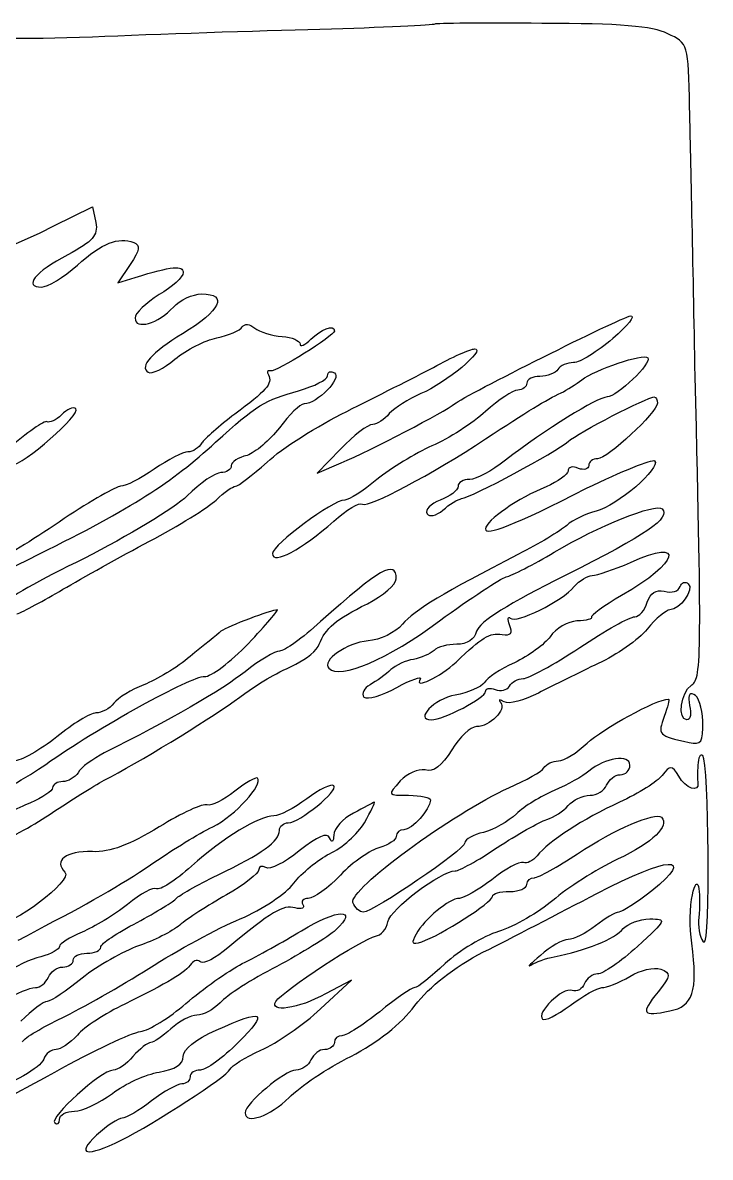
# Model space of a CAD drawing. Extents: x 0 to 69.4, y 0 to 30.3.
# Drawn here: x 52.652 to 54.388, y 16.34 to 19.208 of the extents above; entities that cross this region are included whole.
import ezdxf

# ---------------------------------------------------------------- set-up
doc = ezdxf.new("R2010")
doc.units = 0
doc.header["$MEASUREMENT"] = 0
doc.layers.get('0').update_dxf_attribs({"linetype": 'CONTINUOUS'})

msp = doc.modelspace()

# ---------------------------------------------------------------- linework, layer by layer
at = {"color": 0, "linetype": 'CONTINUOUS'}
for p, q in [((53.6922, 19.2043), (53.6922, 19.2043)), ((52.7306, 18.694), (52.8278, 18.7426)), ((52.8278, 18.7426), (52.8365, 18.7026)), ((52.9232, 18.5968), (52.8921, 18.55)), ((52.8921, 18.55), (52.9354, 18.5639)), ((53.4544, 18.1299), (53.3954, 18.0692)), ((53.3954, 18.0692), (53.4561, 18.0951)), ((54.3571, 17.3314), (54.3571, 17.3314)), ((53.1871, 17.2654), (53.1871, 17.2654)), ((53.3694, 17.2462), (53.3694, 17.2462)), ((53.4874, 17.2099), (53.4874, 17.2099)), ((53.404, 16.7151), (53.4822, 16.7881)), ((53.4822, 16.7881), (53.4162, 16.7533))]:
    msp.add_line(p, q, dxfattribs=at)
for points in [[(53.4024, 19.1904), (53.2461, 19.1869), (52.9875, 19.1783), (52.8278, 19.1714)], [(53.6922, 19.2043), (53.6906, 19.2008), (53.5603, 19.1957), (53.4024, 19.1904)], [(53.9631, 19.2061), (53.8156, 19.2078), (53.694, 19.2061), (53.6922, 19.2043)], [(54.2807, 19.18), (54.2425, 19.1992), (54.1592, 19.2061), (53.9631, 19.2061)], [(52.8278, 19.1714), (52.649, 19.1644), (52.5188, 19.1679), (52.4875, 19.1783)], [(54.3362, 18.9908), (54.3328, 19.1558), (54.3328, 19.1558), (54.2807, 19.18)], [(54.3501, 18.3139), (54.345, 18.5951), (54.3381, 18.9006), (54.3362, 18.9908)], [(52.8365, 18.7026), (52.8417, 18.6697), (52.8296, 18.6558), (52.7653, 18.6211)], [(52.59, 18.6871), (52.4806, 18.5951), (52.5344, 18.5968), (52.7306, 18.694)], [(52.7896, 18.5951), (52.8539, 18.6524), (52.8921, 18.6662), (52.9319, 18.6524)], [(52.9319, 18.6524), (52.9493, 18.6454), (52.9475, 18.6333), (52.9232, 18.5968)], [(52.7653, 18.6211), (52.6819, 18.5778), (52.6525, 18.5396), (52.6993, 18.5396)], [(52.6993, 18.5396), (52.7132, 18.5396), (52.7549, 18.5639), (52.7896, 18.5951)], [(52.9354, 18.5639), (53.0292, 18.5933), (53.0569, 18.5951), (53.0569, 18.576)], [(53.0569, 18.576), (53.0569, 18.5656), (53.0292, 18.5396), (52.9961, 18.5204)], [(52.9961, 18.5204), (52.9632, 18.4996), (52.9354, 18.4736), (52.9354, 18.4614)], [(53.0326, 18.4892), (53.0482, 18.5065), (53.0813, 18.5222), (53.1037, 18.5222)], [(53.1037, 18.5222), (53.1715, 18.5222), (53.1524, 18.4806), (53.0551, 18.4215)], [(52.9354, 18.4614), (52.9354, 18.4301), (52.9944, 18.4475), (53.0326, 18.4892)], [(54.1869, 18.4667), (54.2008, 18.4683), (54.18, 18.4424), (54.1418, 18.4093)], [(53.2063, 18.4389), (53.2114, 18.4475), (53.2253, 18.4475), (53.2375, 18.4354)], [(53.3797, 18.4076), (53.404, 18.4336), (53.4388, 18.4458), (53.4388, 18.4285)], [(53.7426, 18.2444), (53.7704, 18.2669), (54.1592, 18.4614), (54.1869, 18.4667)], [(53.0551, 18.4215), (52.9771, 18.3746), (52.9458, 18.3382), (52.9683, 18.3243)], [(53.0361, 18.3572), (53.0656, 18.3815), (53.1125, 18.4058), (53.1419, 18.4111)], [(53.1419, 18.4111), (53.1715, 18.4181), (53.201, 18.4301), (53.2063, 18.4389)], [(53.2375, 18.4354), (53.2496, 18.4267), (53.2808, 18.4162), (53.3069, 18.4146)], [(53.4388, 18.4285), (53.4388, 18.4162), (53.2912, 18.3243), (53.2774, 18.3278)], [(53.3069, 18.4146), (53.3313, 18.4128), (53.3521, 18.4042), (53.3521, 18.3954)], [(53.3521, 18.3954), (53.3521, 18.3868), (53.3642, 18.3937), (53.3797, 18.4076)], [(53.7929, 18.3833), (53.8242, 18.3833), (53.72, 18.2965), (53.6575, 18.2704)], [(53.6888, 18.3364), (53.7357, 18.3625), (53.7825, 18.3833), (53.7929, 18.3833)], [(54.1418, 18.4093), (54.1036, 18.3764), (54.0585, 18.3486), (54.0429, 18.3486)], [(52.9683, 18.3243), (52.9771, 18.319), (53.0083, 18.3329), (53.0361, 18.3572)], [(54.0638, 18.3051), (54.0967, 18.3312), (54.22, 18.3729), (54.2304, 18.3607)], [(54.2304, 18.3607), (54.2425, 18.3486), (54.1522, 18.2618), (54.1279, 18.2618)], [(53.2774, 18.3278), (53.2688, 18.3294), (53.2669, 18.326), (53.2722, 18.3174)], [(53.4214, 18.3156), (53.4214, 18.326), (53.4301, 18.3278), (53.4388, 18.3225)], [(53.47, 18.2253), (53.5429, 18.2618), (53.6419, 18.3121), (53.6888, 18.3364)], [(54.0029, 18.3312), (53.9978, 18.3225), (53.9769, 18.3139), (53.9578, 18.3139)], [(54.0429, 18.3486), (54.0272, 18.3486), (54.0082, 18.3417), (54.0029, 18.3312)], [(53.2722, 18.3174), (53.2843, 18.2965), (53.2653, 18.2757), (53.1871, 18.2185)], [(53.3486, 18.2774), (53.3885, 18.2896), (53.4214, 18.3051), (53.4214, 18.3156)], [(53.4388, 18.3225), (53.4596, 18.3104), (53.3954, 18.2444), (53.3625, 18.2444)], [(53.9249, 18.2965), (53.9249, 18.2878), (53.9144, 18.2792), (53.9022, 18.2792)], [(53.9578, 18.3139), (53.9404, 18.3139), (53.9249, 18.3069), (53.9249, 18.2965)], [(54.0117, 18.2722), (54.0256, 18.2792), (54.0499, 18.2947), (54.0638, 18.3051)], [(54.3397, 17.5328), (54.3658, 17.5483), (54.3675, 17.5849), (54.3501, 18.3139)], [(53.1385, 18.1472), (53.241, 18.241), (53.2653, 18.2549), (53.3486, 18.2774)], [(53.6575, 18.2704), (53.6263, 18.2565), (53.5915, 18.234), (53.5776, 18.2201)], [(53.9022, 18.2792), (53.8901, 18.2792), (53.8536, 18.2549), (53.8207, 18.2253)], [(53.8207, 18.156), (53.9265, 18.2253), (53.9735, 18.2549), (54.0117, 18.2722)], [(53.3625, 18.2444), (53.3521, 18.2444), (53.3243, 18.2167), (53.3, 18.1837)], [(53.4561, 18.0951), (53.5308, 18.1264), (53.7183, 18.2253), (53.7426, 18.2444)], [(54.1279, 18.2618), (54.1036, 18.2618), (53.97, 18.1785), (53.871, 18.1021)], [(54.029, 18.149), (54.055, 18.1715), (54.2286, 18.2618), (54.246, 18.2618)], [(54.2547, 18.2461), (54.2547, 18.2236), (54.1279, 18.1056), (54.1036, 18.1056)], [(54.246, 18.2618), (54.2513, 18.2618), (54.2547, 18.2549), (54.2547, 18.2461)], [(52.6213, 18.0882), (52.6542, 18.09), (52.8, 18.2185), (52.7861, 18.2322)], [(52.7497, 18.2167), (52.7358, 18.2028), (52.7185, 18.1958), (52.7132, 18.1993)], [(52.7861, 18.2322), (52.7792, 18.2375), (52.7636, 18.2306), (52.7497, 18.2167)], [(53.1871, 18.2185), (53.1489, 18.1889), (53.1107, 18.156), (53.1037, 18.1456)], [(53.2688, 18.0969), (53.3051, 18.1317), (53.3971, 18.1889), (53.47, 18.2253)], [(53.5776, 18.2201), (53.5656, 18.2046), (53.5464, 18.1924), (53.536, 18.1924)], [(53.8207, 18.2253), (53.7894, 18.1958), (53.7269, 18.156), (53.6853, 18.1386)], [(52.7132, 18.1993), (52.7063, 18.2028), (52.6611, 18.1715), (52.6143, 18.1299)], [(53.3, 18.1837), (53.2757, 18.1525), (53.2392, 18.1212), (53.2183, 18.1143)], [(53.536, 18.1924), (53.5239, 18.1924), (53.4874, 18.1646), (53.4544, 18.1299)], [(53.51, 17.991), (53.5256, 17.9824), (53.6853, 18.0657), (53.8207, 18.156)], [(52.6924, 17.8643), (52.9301, 17.9824), (53.0274, 18.0449), (53.1385, 18.1472)], [(53.1037, 18.1456), (53.0968, 18.1333), (53.0813, 18.1229), (53.069, 18.1229)], [(53.6853, 18.1386), (53.6436, 18.1194), (53.5811, 18.0812), (53.5464, 18.0535)], [(53.76, 18.0049), (53.786, 18.0083), (53.9994, 18.1229), (54.029, 18.149)], [(53.069, 18.1229), (53.0569, 18.1229), (53.0188, 18.1039), (52.984, 18.0796)], [(53.2183, 18.1143), (53.1958, 18.109), (53.1785, 18.0969), (53.1785, 18.0882)], [(53.1889, 18.0361), (53.1958, 18.0361), (53.2306, 18.0639), (53.2688, 18.0969)], [(53.871, 18.1021), (53.8364, 18.0743), (53.7964, 18.0535), (53.7808, 18.0535)], [(54.0758, 18.031), (54.1644, 18.0743), (54.2425, 18.1056), (54.2478, 18.1004)], [(54.1036, 18.1056), (54.0915, 18.1056), (54.0811, 18.0986), (54.0811, 18.0882)], [(54.2478, 18.1004), (54.2651, 18.0831), (54.1522, 17.9858), (54.1001, 17.9736)], [(52.984, 18.0796), (52.9493, 18.0553), (52.9111, 18.0361), (52.899, 18.0361)], [(53.1524, 18.0708), (53.1385, 18.0708), (53.1003, 18.0449), (53.0674, 18.0118)], [(53.1785, 18.0882), (53.1785, 18.0778), (53.1662, 18.0708), (53.1524, 18.0708)], [(54.029, 18.0743), (54.029, 18.0657), (54.0029, 18.0483), (53.9735, 18.0344)], [(54.055, 18.0812), (54.0411, 18.0882), (54.029, 18.0847), (54.029, 18.0743)], [(54.0811, 18.0882), (54.0811, 18.0796), (54.0689, 18.0761), (54.055, 18.0812)], [(53.5464, 18.0535), (53.5117, 18.024), (53.4753, 18.0014), (53.4649, 18.0014)], [(53.7808, 18.0535), (53.7635, 18.0535), (53.7513, 18.0449), (53.7513, 18.0361)], [(52.899, 18.0361), (52.8886, 18.0361), (52.8243, 17.9997), (52.7567, 17.9546)], [(53.0674, 18.0118), (53.0343, 17.9806), (52.9162, 17.9094), (52.8069, 17.8539)], [(53.1403, 18.0014), (53.1611, 18.0206), (53.1819, 18.0361), (53.1889, 18.0361)], [(53.7513, 18.0361), (53.7513, 18.0257), (53.7304, 18.0101), (53.7061, 18.0014)], [(53.9735, 18.0344), (53.9057, 18.0083), (53.8207, 17.9493), (53.8207, 17.9285)], [(53.8207, 17.9285), (53.8207, 17.9094), (53.8918, 17.9372), (54.0758, 18.031)], [(52.9718, 17.8972), (53.0447, 17.9354), (53.1194, 17.9824), (53.1403, 18.0014)], [(53.4649, 18.0014), (53.4353, 18.0014), (53.2826, 17.8886), (53.2826, 17.866)], [(53.4371, 17.9476), (53.47, 17.9771), (53.5013, 17.9962), (53.51, 17.991)], [(53.7061, 18.0014), (53.6818, 17.991), (53.6662, 17.9771), (53.6732, 17.9667)], [(53.7131, 17.9754), (53.7287, 17.991), (53.7513, 18.0032), (53.76, 18.0049)], [(53.9943, 17.8694), (54.1036, 17.9354), (54.2513, 17.9944), (54.2668, 17.9789)], [(52.7567, 17.9546), (52.6889, 17.9076), (52.6125, 17.8608), (52.5882, 17.8504)], [(53.6732, 17.9667), (53.6783, 17.9581), (53.6957, 17.9615), (53.7131, 17.9754)], [(54.2668, 17.9789), (54.2894, 17.9562), (54.2286, 17.9146), (54.0221, 17.8104)], [(54.1001, 17.9736), (54.0758, 17.9667), (54.0411, 17.9511), (54.0256, 17.9372)], [(53.2826, 17.866), (53.2826, 17.8365), (53.3572, 17.8764), (53.4371, 17.9476)], [(54.0256, 17.9372), (54.0099, 17.9233), (53.9543, 17.8903), (53.904, 17.8643)], [(52.7532, 17.7757), (52.8018, 17.8035), (52.899, 17.859), (52.9718, 17.8972)], [(54.1869, 17.8435), (54.3276, 17.9076), (54.3103, 17.8435), (54.1644, 17.7601)], [(53.8728, 17.8069), (53.8867, 17.8104), (53.9422, 17.8382), (53.9943, 17.8694)], [(52.2932, 17.6317), (52.3608, 17.6976), (52.3886, 17.7133), (52.6924, 17.8643)], [(52.8069, 17.8539), (52.6958, 17.8), (52.6056, 17.7481), (52.6056, 17.7411)], [(53.595, 17.8018), (53.595, 17.8521), (53.5533, 17.8278), (53.404, 17.6942)], [(53.904, 17.8643), (53.7149, 17.7671), (53.6419, 17.7237), (53.6107, 17.6872)], [(54.0897, 17.8104), (54.1019, 17.8104), (54.1453, 17.8261), (54.1869, 17.8435)], [(54.0221, 17.8104), (53.8814, 17.7411), (53.8033, 17.6925), (53.7982, 17.6699)], [(54.0446, 17.7826), (54.0585, 17.7983), (54.0776, 17.8104), (54.0897, 17.8104)], [(53.5221, 17.7393), (53.5621, 17.7601), (53.595, 17.7879), (53.595, 17.8018)], [(53.7044, 17.696), (53.7825, 17.7532), (53.8589, 17.8035), (53.8728, 17.8069)], [(53.8832, 17.7029), (53.8971, 17.6872), (54.0151, 17.7462), (54.0446, 17.7826)], [(54.2721, 17.7706), (54.2911, 17.7653), (54.3085, 17.7706), (54.3119, 17.7826)], [(54.3328, 17.7896), (54.3485, 17.7757), (54.3119, 17.7237), (54.286, 17.7237)], [(54.3119, 17.7826), (54.3154, 17.7931), (54.3258, 17.7965), (54.3328, 17.7896)], [(52.6368, 17.7133), (52.6525, 17.7185), (52.7063, 17.7481), (52.7532, 17.7757)], [(54.1644, 17.7601), (54.1193, 17.7342), (54.0846, 17.7081), (54.0881, 17.7046)], [(54.2286, 17.7428), (54.2374, 17.7671), (54.2513, 17.7757), (54.2721, 17.7706)], [(53.2947, 17.7237), (53.2792, 17.7237), (53.1697, 17.6821), (53.1524, 17.6699)], [(53.2218, 17.6386), (53.2653, 17.6856), (53.2982, 17.7237), (53.2947, 17.7237)], [(53.4006, 17.6369), (53.4162, 17.6768), (53.4422, 17.6994), (53.5221, 17.7393)], [(54.1974, 17.7064), (54.2078, 17.7064), (54.2235, 17.7219), (54.2286, 17.7428)], [(54.286, 17.7237), (54.2772, 17.7237), (54.2513, 17.7029), (54.2286, 17.6751)], [(53.404, 17.6942), (53.359, 17.6525), (53.3121, 17.6196), (53.3, 17.6196)], [(53.4249, 17.5761), (53.4526, 17.5467), (53.5742, 17.5987), (53.7044, 17.696)], [(53.8814, 17.6856), (53.8763, 17.7011), (53.8763, 17.7081), (53.8832, 17.7029)], [(54.0515, 17.696), (54.029, 17.6942), (53.9978, 17.6768), (53.9839, 17.656)], [(54.0881, 17.7046), (54.0915, 17.7011), (54.0758, 17.696), (54.0515, 17.696)], [(54.0585, 17.6282), (54.1228, 17.6717), (54.1853, 17.7064), (54.1974, 17.7064)], [(53.1524, 17.6699), (53.1438, 17.6612), (53.1072, 17.6335), (53.0743, 17.6057)], [(53.6107, 17.6872), (53.5933, 17.6664), (53.5533, 17.6474), (53.5239, 17.6456)], [(53.7461, 17.5918), (53.8138, 17.656), (53.8294, 17.6664), (53.8624, 17.6612)], [(53.7982, 17.6699), (53.7929, 17.649), (53.7739, 17.6369), (53.7478, 17.6369)], [(53.8624, 17.6612), (53.8849, 17.6578), (53.8901, 17.6647), (53.8814, 17.6856)], [(54.2286, 17.6751), (54.2078, 17.649), (54.1506, 17.6092), (54.1054, 17.5883)], [(53.1107, 17.5553), (53.1264, 17.5536), (53.1767, 17.5918), (53.2218, 17.6386)], [(53.3417, 17.5865), (53.3694, 17.6004), (53.3954, 17.6212), (53.4006, 17.6369)], [(53.5239, 17.6456), (53.47, 17.6404), (53.4058, 17.5953), (53.4249, 17.5761)], [(53.7478, 17.6369), (53.7253, 17.6369), (53.6992, 17.63), (53.6906, 17.6212)], [(53.9839, 17.656), (53.97, 17.6369), (53.93, 17.6074), (53.8936, 17.59)], [(53.3, 17.6196), (53.2896, 17.6196), (53.2496, 17.5969), (53.2132, 17.5675)], [(53.6906, 17.6212), (53.6801, 17.6126), (53.6575, 17.6022), (53.6385, 17.5987)], [(53.9161, 17.5501), (53.9283, 17.5501), (53.9925, 17.5849), (54.0585, 17.6282)], [(53.0743, 17.6057), (53.0412, 17.5779), (52.9892, 17.5467), (52.9579, 17.5344)], [(53.1854, 17.4928), (53.2653, 17.5501), (53.2757, 17.5553), (53.3417, 17.5865)], [(53.6385, 17.5987), (53.6193, 17.5969), (53.5933, 17.5831), (53.5811, 17.5726)], [(53.6558, 17.5483), (53.6385, 17.5224), (53.7061, 17.5536), (53.7461, 17.5918)], [(53.8936, 17.59), (53.8589, 17.5744), (53.8242, 17.5518), (53.8172, 17.5397)], [(54.1054, 17.5883), (54.0585, 17.5657), (53.9908, 17.5328), (53.9543, 17.5136)], [(52.7097, 17.3331), (52.8382, 17.4251), (53.0794, 17.5571), (53.1107, 17.5553)], [(53.2132, 17.5675), (53.1576, 17.5224), (53.0188, 17.4425), (52.8574, 17.3626)], [(53.5811, 17.5726), (53.569, 17.5606), (53.5447, 17.5432), (53.529, 17.5344)], [(53.5968, 17.5275), (53.6332, 17.5483), (53.661, 17.5571), (53.6558, 17.5483)], [(52.9579, 17.5344), (52.9267, 17.5224), (52.8921, 17.5015), (52.8817, 17.4876)], [(53.529, 17.5344), (53.5135, 17.5258), (53.5065, 17.5119), (53.5135, 17.5032)], [(53.5135, 17.5032), (53.5221, 17.4962), (53.5586, 17.5067), (53.5968, 17.5275)], [(53.8172, 17.5397), (53.8103, 17.5293), (53.7774, 17.5136), (53.7443, 17.5085)], [(53.8207, 17.5171), (53.8207, 17.5258), (53.8311, 17.5275), (53.845, 17.5224)], [(53.845, 17.5224), (53.8589, 17.5171), (53.8744, 17.5206), (53.8814, 17.531)], [(53.8814, 17.531), (53.8867, 17.5414), (53.9022, 17.5501), (53.9161, 17.5501)], [(54.3293, 17.446), (54.305, 17.446), (54.3138, 17.5154), (54.3397, 17.5328)], [(53.7443, 17.5085), (53.6906, 17.4981), (53.6401, 17.446), (53.6836, 17.446)], [(53.6836, 17.446), (53.7149, 17.446), (53.8207, 17.5015), (53.8207, 17.5171)], [(53.8675, 17.4911), (53.8571, 17.4981), (53.8519, 17.4981), (53.8589, 17.4893)], [(53.9543, 17.5136), (53.9179, 17.4946), (53.8797, 17.4842), (53.8675, 17.4911)], [(54.0776, 17.3869), (54.1158, 17.4233), (54.2529, 17.4981), (54.2825, 17.4981)], [(54.2825, 17.4981), (54.286, 17.4981), (54.2807, 17.4789), (54.2721, 17.4546)], [(54.3467, 17.5101), (54.3346, 17.5154), (54.3311, 17.505), (54.3362, 17.4824)], [(54.3693, 17.4425), (54.3675, 17.4754), (54.3589, 17.5067), (54.3467, 17.5101)], [(52.8817, 17.4876), (52.8713, 17.4737), (52.8504, 17.4633), (52.8365, 17.4633)], [(52.8574, 17.2932), (52.9424, 17.3365), (53.1125, 17.4407), (53.1854, 17.4928)], [(53.8589, 17.4893), (53.8744, 17.4719), (53.8311, 17.4286), (53.7982, 17.4286)], [(54.3362, 17.4824), (54.3415, 17.4615), (54.3381, 17.446), (54.3293, 17.446)], [(52.8365, 17.4633), (52.8226, 17.4633), (52.7775, 17.4356), (52.7375, 17.4025)], [(54.2721, 17.4546), (54.2547, 17.4078), (54.2564, 17.406), (54.3346, 17.3886)], [(54.3346, 17.3886), (54.3658, 17.3817), (54.371, 17.3886), (54.3693, 17.4425)], [(53.7982, 17.4286), (53.7825, 17.4286), (53.7547, 17.4025), (53.7357, 17.3696)], [(52.7375, 17.4025), (52.6958, 17.3696), (52.6472, 17.3418), (52.6282, 17.3418)], [(54.0047, 17.3418), (54.0186, 17.3418), (54.0515, 17.3626), (54.0776, 17.3869)], [(52.8574, 17.3626), (52.8296, 17.3469), (52.7983, 17.3261), (52.7914, 17.3122)], [(53.7357, 17.3696), (53.7096, 17.3296), (53.6888, 17.3122), (53.6679, 17.3192)], [(54.1853, 17.3314), (54.1853, 17.3592), (54.1228, 17.3504), (54.0811, 17.3157)], [(54.3693, 17.3557), (54.364, 17.3608), (54.3571, 17.3504), (54.3571, 17.3314)], [(54.3728, 16.8835), (54.3883, 16.8731), (54.3849, 17.3383), (54.3693, 17.3557)], [(52.5275, 17.2272), (52.5847, 17.255), (52.6664, 17.3036), (52.7097, 17.3331)], [(53.6679, 17.3192), (53.6506, 17.3226), (53.6228, 17.3106), (53.6054, 17.2914)], [(53.8797, 17.274), (53.9231, 17.2932), (53.9631, 17.3157), (53.9682, 17.3244)], [(53.9682, 17.3244), (53.9735, 17.3349), (53.9908, 17.3418), (54.0047, 17.3418)], [(54.161, 17.3071), (54.1749, 17.3071), (54.1853, 17.3175), (54.1853, 17.3314)], [(54.3085, 17.3036), (54.2911, 17.3314), (54.2876, 17.3314), (54.2668, 17.3053)], [(54.3571, 17.3314), (54.3554, 17.314), (54.3554, 17.2932), (54.3571, 17.2862)], [(52.7271, 17.2115), (52.7706, 17.2411), (52.8296, 17.2775), (52.8574, 17.2932)], [(52.7914, 17.3122), (52.7844, 17.3001), (52.7653, 17.2897), (52.7532, 17.2897)], [(53.1315, 17.1751), (53.1889, 17.2046), (53.26, 17.2828), (53.2444, 17.2983)], [(53.2444, 17.2983), (53.241, 17.3018), (53.2149, 17.2879), (53.1871, 17.2654)], [(54.0811, 17.3157), (54.0672, 17.3036), (54.0272, 17.281), (53.9943, 17.2671)], [(54.1263, 17.281), (54.1332, 17.2949), (54.1471, 17.3071), (54.161, 17.3071)], [(54.2668, 17.3053), (54.2547, 17.2897), (54.2078, 17.2601), (54.1592, 17.2376)], [(54.3571, 17.2862), (54.3606, 17.2601), (54.3258, 17.2724), (54.3085, 17.3036)], [(52.7271, 17.274), (52.7271, 17.2654), (52.7011, 17.2497), (52.6715, 17.2358)], [(52.7532, 17.2897), (52.7393, 17.2897), (52.7271, 17.2828), (52.7271, 17.274)], [(53.1871, 17.2654), (53.1593, 17.2428), (53.1281, 17.2272), (53.1176, 17.2307)], [(53.3225, 17.1856), (53.3503, 17.1856), (53.451, 17.2671), (53.4371, 17.2793)], [(53.4371, 17.2793), (53.4318, 17.2844), (53.4006, 17.2706), (53.3694, 17.2462)], [(53.4857, 16.9842), (53.4735, 17.0154), (53.7374, 17.2099), (53.8797, 17.274)], [(53.6054, 17.2914), (53.5725, 17.255), (53.5725, 17.255), (53.6263, 17.255)], [(53.9943, 17.2671), (53.9612, 17.2532), (53.9179, 17.2272), (53.8987, 17.2081)], [(54.0846, 17.255), (54.1019, 17.255), (54.121, 17.2671), (54.1263, 17.281)], [(52.6715, 17.2358), (52.6403, 17.2237), (52.5847, 17.196), (52.55, 17.1733)], [(53.1176, 17.2307), (53.1072, 17.2358), (53.0535, 17.2099), (52.9961, 17.1751)], [(53.3694, 17.2462), (53.3364, 17.2219), (53.3, 17.2029), (53.2861, 17.2029)], [(53.5394, 17.2376), (53.536, 17.2358), (53.5135, 17.2237), (53.4874, 17.2099)], [(53.5151, 17.1856), (53.5308, 17.215), (53.5429, 17.2376), (53.5394, 17.2376)], [(53.6818, 17.2428), (53.6801, 17.2185), (53.635, 17.1682), (53.6142, 17.1682)], [(53.6263, 17.255), (53.6575, 17.255), (53.6818, 17.2497), (53.6818, 17.2428)], [(54.1592, 17.2376), (54.0672, 17.196), (53.9804, 17.1386), (53.9508, 17.1022)], [(54.029, 17.2289), (54.0411, 17.2428), (54.0654, 17.255), (54.0846, 17.255)], [(52.5882, 17.1335), (52.6213, 17.1474), (52.6838, 17.1821), (52.7271, 17.2115)], [(53.4874, 17.2099), (53.4596, 17.196), (53.4388, 17.1717), (53.4371, 17.1543)], [(53.8987, 17.2081), (53.8779, 17.189), (53.8415, 17.1682), (53.8156, 17.1612)], [(53.9751, 17.1942), (53.9925, 17.1994), (54.0186, 17.215), (54.029, 17.2289)], [(54.0533, 17.1074), (54.1471, 17.1699), (54.2494, 17.2133), (54.2651, 17.1994)], [(53.2861, 17.2029), (53.2479, 17.2029), (53.1593, 17.149), (53.0778, 17.0761)], [(53.3, 17.1664), (53.3, 17.1768), (53.3104, 17.1856), (53.3225, 17.1856)], [(53.4267, 17.1074), (53.4579, 17.1212), (53.4978, 17.1578), (53.5151, 17.1856)], [(53.8501, 17.1231), (53.9006, 17.156), (53.9561, 17.1872), (53.9751, 17.1942)], [(54.2651, 17.1994), (54.286, 17.1768), (54.2443, 17.1369), (54.154, 17.0935)], [(52.9961, 17.1751), (52.9215, 17.13), (52.8729, 17.1108), (52.8278, 17.1126)], [(52.9875, 17.0883), (53.0308, 17.1178), (53.0951, 17.1578), (53.1315, 17.1751)], [(53.1438, 17.0536), (53.2565, 17.1074), (53.3, 17.1386), (53.3, 17.1664)], [(53.4267, 17.1474), (53.4214, 17.1612), (53.3971, 17.1525), (53.3503, 17.1143)], [(53.4371, 17.1543), (53.4371, 17.1369), (53.4318, 17.1335), (53.4267, 17.1474)], [(53.595, 17.1508), (53.595, 17.1421), (53.576, 17.13), (53.5533, 17.1231)], [(53.6142, 17.1682), (53.6037, 17.1682), (53.595, 17.1612), (53.595, 17.1508)], [(53.8156, 17.1612), (53.7894, 17.156), (53.7686, 17.1439), (53.7686, 17.1351)], [(53.5533, 17.1231), (53.5308, 17.1178), (53.4857, 17.0865), (53.4544, 17.0536)], [(53.7686, 17.1351), (53.7686, 17.1178), (53.5378, 16.9599), (53.5117, 16.9599)], [(53.7443, 17.064), (53.7531, 17.064), (53.8017, 17.09), (53.8501, 17.1231)], [(52.8278, 17.1126), (52.7601, 17.1143), (52.7289, 17.09), (52.7583, 17.0606)], [(53.3503, 17.1143), (53.3139, 17.0849), (53.2757, 17.0657), (53.2653, 17.0726)], [(53.3364, 17.0328), (53.3556, 17.0587), (53.3971, 17.0918), (53.4267, 17.1074)], [(53.9508, 17.1022), (53.9404, 17.09), (53.9249, 17.0814), (53.9161, 17.0849)], [(53.9439, 17.0467), (53.9543, 17.0467), (54.0029, 17.0744), (54.0533, 17.1074)], [(54.154, 17.0935), (54.1001, 17.0675), (54.0256, 17.0206), (53.9908, 16.9893)], [(54.1019, 17.0067), (54.2825, 17.1022), (54.3554, 17.1057), (54.2408, 17.0136)], [(52.7081, 16.9251), (52.8296, 16.9876), (52.9181, 17.0397), (52.9875, 17.0883)], [(53.0778, 17.0761), (53.0378, 17.0397), (52.9979, 17.0136), (52.9892, 17.0189)], [(53.2479, 17.0675), (53.2479, 17.0571), (53.2114, 17.0293), (53.1662, 17.0032)], [(53.2653, 17.0726), (53.2565, 17.0779), (53.2479, 17.0761), (53.2479, 17.0675)], [(53.5742, 16.9356), (53.5794, 16.9668), (53.7079, 17.064), (53.7443, 17.064)], [(53.9161, 17.0849), (53.9057, 17.0883), (53.871, 17.0692), (53.8364, 17.0414)], [(52.7583, 17.0606), (52.7792, 17.0397), (52.6264, 16.9251), (52.5796, 16.9251)], [(53.0396, 16.9946), (53.0447, 17.0015), (53.0917, 17.0275), (53.1438, 17.0536)], [(53.4544, 17.0536), (53.4232, 17.0206), (53.3867, 16.9946), (53.3729, 16.9946)], [(53.8364, 17.0414), (53.8017, 17.0154), (53.7651, 16.9946), (53.7547, 16.9946)], [(53.9249, 17.0293), (53.9249, 17.0397), (53.9335, 17.0467), (53.9439, 17.0467)], [(54.3432, 17.0032), (54.3554, 17.0606), (54.3658, 17.024), (54.3589, 16.939)], [(52.9892, 17.0189), (52.9822, 17.024), (52.9493, 17.0067), (52.9162, 16.9789)], [(53.201, 16.9425), (53.2565, 16.9668), (53.3174, 17.0067), (53.3364, 17.0328)], [(53.8156, 16.8592), (53.8814, 16.8921), (54.0082, 16.9581), (54.1019, 17.0067)], [(53.8381, 16.9997), (53.8381, 17.0067), (53.8571, 17.0119), (53.8814, 17.0119)], [(53.8814, 17.0119), (53.9057, 17.0119), (53.9249, 17.0206), (53.9249, 17.0293)], [(54.2408, 17.0136), (54.2026, 16.9842), (54.1644, 16.9599), (54.1575, 16.9599)], [(52.9162, 16.9789), (52.8833, 16.9529), (52.8313, 16.9217), (52.8018, 16.9094)], [(52.9406, 16.9337), (52.9892, 16.9599), (53.0343, 16.9876), (53.0396, 16.9946)], [(53.1662, 17.0032), (53.1194, 16.9772), (53.0674, 16.9425), (53.0482, 16.9268)], [(53.3399, 16.9703), (53.3086, 16.9789), (53.2808, 16.9615), (53.1697, 16.8696)], [(53.359, 16.9789), (53.366, 16.9703), (53.3556, 16.9668), (53.3399, 16.9703)], [(53.3729, 16.9946), (53.3607, 16.9946), (53.3537, 16.9876), (53.359, 16.9789)], [(53.5117, 16.9599), (53.5031, 16.9599), (53.4908, 16.9703), (53.4857, 16.9842)], [(53.7547, 16.9946), (53.7287, 16.9946), (53.6662, 16.9425), (53.6454, 16.9043)], [(53.6593, 16.8851), (53.7079, 16.9008), (53.8381, 16.9842), (53.8381, 16.9997)], [(53.9908, 16.9893), (53.9561, 16.9599), (53.8936, 16.9233), (53.8536, 16.9112)], [(54.3415, 16.8817), (54.3362, 16.9199), (54.3362, 16.9754), (54.3432, 17.0032)], [(53.3556, 16.9129), (53.4475, 16.9685), (53.5013, 16.9703), (53.4422, 16.9147)], [(54.1575, 16.9599), (54.1487, 16.9599), (54.1228, 16.9442), (54.0985, 16.9251)], [(52.6403, 16.8886), (52.6542, 16.8956), (52.6854, 16.9129), (52.7081, 16.9251)], [(52.8486, 16.8712), (52.8486, 16.88), (52.8903, 16.9078), (52.9406, 16.9337)], [(53.0482, 16.9268), (53.0292, 16.9112), (52.9822, 16.8869), (52.944, 16.8747)], [(52.9701, 16.8175), (53.0412, 16.8626), (53.1454, 16.9199), (53.201, 16.9425)], [(53.5429, 16.899), (53.5568, 16.9008), (53.5707, 16.9164), (53.5742, 16.9356)], [(54.0985, 16.9251), (54.0742, 16.906), (54.0429, 16.8904), (54.029, 16.8904)], [(54.1679, 16.9182), (54.18, 16.9303), (54.2096, 16.9425), (54.2356, 16.9425)], [(54.2356, 16.9425), (54.279, 16.9425), (54.279, 16.9407), (54.2043, 16.8731)], [(54.3589, 16.939), (54.3571, 16.9147), (54.364, 16.8886), (54.3728, 16.8835)], [(52.8018, 16.9094), (52.7706, 16.8956), (52.7444, 16.88), (52.7444, 16.8731)], [(53.2063, 16.8296), (53.2444, 16.8487), (53.3104, 16.8851), (53.3556, 16.9129)], [(53.2912, 16.7342), (53.3069, 16.7603), (53.5117, 16.8939), (53.5429, 16.899)], [(53.4422, 16.9147), (53.4232, 16.8974), (53.3556, 16.8557), (53.2931, 16.8226)], [(53.6454, 16.9043), (53.6315, 16.88), (53.635, 16.8765), (53.6593, 16.8851)], [(53.8536, 16.9112), (53.8156, 16.899), (53.7531, 16.8626), (53.7183, 16.8296)], [(53.9943, 16.8469), (54.0724, 16.8626), (54.1487, 16.8921), (54.1679, 16.9182)], [(52.7444, 16.8731), (52.7444, 16.8661), (52.7236, 16.8539), (52.6976, 16.8469)], [(52.944, 16.8747), (52.9058, 16.8608), (52.8417, 16.8244), (52.8018, 16.7932)], [(52.8139, 16.8557), (52.8331, 16.8557), (52.8486, 16.8626), (52.8486, 16.8712)], [(53.1697, 16.8696), (53.1385, 16.8435), (53.109, 16.8279), (53.1021, 16.8331)], [(54.029, 16.8904), (54.0151, 16.8904), (53.9839, 16.8731), (53.9596, 16.8504)], [(54.2043, 16.8731), (54.1626, 16.8349), (54.1175, 16.8036), (54.1036, 16.8036)], [(54.286, 16.7099), (54.345, 16.7221), (54.3571, 16.7585), (54.3415, 16.8817)], [(52.6976, 16.8469), (52.6715, 16.8418), (52.6299, 16.821), (52.6039, 16.8019)], [(52.7532, 16.821), (52.7671, 16.821), (52.7792, 16.8296), (52.7792, 16.8383)], [(52.7792, 16.8383), (52.7792, 16.8487), (52.7949, 16.8557), (52.8139, 16.8557)], [(53.1021, 16.8331), (53.0951, 16.84), (53.0847, 16.8383), (53.0778, 16.8296)], [(53.6419, 16.7237), (53.6801, 16.7724), (53.7392, 16.8192), (53.8156, 16.8592)], [(53.9596, 16.8504), (53.9353, 16.8296), (53.9231, 16.8192), (53.9353, 16.8261)], [(53.9353, 16.8261), (53.9474, 16.8331), (53.9735, 16.8435), (53.9943, 16.8469)], [(52.7167, 16.795), (52.7219, 16.8087), (52.7375, 16.821), (52.7532, 16.821)], [(52.7514, 16.6925), (52.8, 16.7168), (52.899, 16.7724), (52.9701, 16.8175)], [(53.0778, 16.8296), (53.0621, 16.8071), (53.0188, 16.7811), (52.9093, 16.7272)], [(53.0639, 16.729), (53.1056, 16.7654), (53.1697, 16.8106), (53.2063, 16.8296)], [(53.2931, 16.8226), (53.2306, 16.7897), (53.1662, 16.7499), (53.1507, 16.7307)], [(53.7183, 16.8296), (53.6836, 16.7967), (53.6489, 16.7689), (53.6419, 16.7689)], [(54.1853, 16.7967), (54.2112, 16.814), (54.246, 16.821), (54.2633, 16.8157)], [(54.2633, 16.8157), (54.2894, 16.8053), (54.2894, 16.8001), (54.2564, 16.7585)], [(52.6838, 16.7689), (52.6958, 16.7689), (52.7097, 16.7811), (52.7167, 16.795)], [(52.8018, 16.7932), (52.7618, 16.7603), (52.7236, 16.7342), (52.7132, 16.7342)], [(54.0707, 16.7793), (54.0654, 16.7654), (54.0515, 16.7568), (54.0394, 16.7619)], [(54.1036, 16.8036), (54.0915, 16.8036), (54.0758, 16.7932), (54.0707, 16.7793)], [(54.114, 16.7689), (54.1263, 16.7689), (54.1575, 16.7811), (54.1853, 16.7967)], [(52.5535, 16.696), (52.5535, 16.7117), (52.6542, 16.7689), (52.6838, 16.7689)], [(53.4162, 16.7533), (53.3486, 16.7151), (53.2722, 16.7047), (53.2912, 16.7342)], [(53.6419, 16.7689), (53.6332, 16.7689), (53.5933, 16.7411), (53.5533, 16.7082)], [(54.0394, 16.7619), (54.0151, 16.7707), (53.9474, 16.7047), (53.9647, 16.689)], [(54.0342, 16.7237), (54.0672, 16.7481), (54.1036, 16.7689), (54.114, 16.7689)], [(54.2564, 16.7585), (54.2112, 16.7012), (54.2165, 16.696), (54.286, 16.7099)], [(52.7132, 16.7342), (52.7046, 16.7342), (52.675, 16.7117), (52.6472, 16.6839)], [(52.9093, 16.7272), (52.8608, 16.7047), (52.8069, 16.6682), (52.7896, 16.6492)], [(52.9493, 16.6578), (52.9701, 16.6612), (53.0222, 16.6925), (53.0639, 16.729)], [(53.1507, 16.7307), (53.1333, 16.7133), (53.1072, 16.6994), (53.0917, 16.6994)], [(53.4804, 16.5953), (53.5482, 16.63), (53.6072, 16.6769), (53.6419, 16.7237)], [(53.9647, 16.689), (53.97, 16.6839), (54.0013, 16.6994), (54.0342, 16.7237)], [(52.6507, 16.6318), (52.656, 16.6422), (52.7028, 16.67), (52.7514, 16.6925)], [(53.0917, 16.6994), (53.076, 16.6994), (53.0465, 16.6839), (53.0257, 16.6647)], [(53.1403, 16.6612), (53.2618, 16.7168), (53.2739, 16.7082), (53.1958, 16.63)], [(53.2531, 16.611), (53.2931, 16.6283), (53.3607, 16.6751), (53.404, 16.7151)], [(53.5533, 16.7082), (53.5117, 16.6751), (53.47, 16.6474), (53.4579, 16.6474)], [(53.0257, 16.6647), (53.0049, 16.6457), (52.9822, 16.63), (52.9753, 16.63)], [(52.7324, 16.5554), (52.8296, 16.6092), (52.9267, 16.6561), (52.9493, 16.6578)], [(52.7896, 16.6492), (52.7706, 16.6283), (52.7463, 16.6126), (52.7358, 16.6126)], [(53.0569, 16.5953), (53.0569, 16.6126), (53.0882, 16.6387), (53.1403, 16.6612)], [(53.4579, 16.6474), (53.4475, 16.6474), (53.4388, 16.6404), (53.4388, 16.63)], [(52.7358, 16.6126), (52.7236, 16.6126), (52.7097, 16.6022), (52.7046, 16.5883)], [(52.9753, 16.63), (52.9667, 16.63), (52.9475, 16.6144), (52.9301, 16.5953)], [(53.1958, 16.63), (53.1576, 16.5918), (53.1142, 16.5606), (53.1003, 16.5606)], [(53.175, 16.5624), (53.1785, 16.571), (53.2132, 16.5918), (53.2531, 16.611)], [(53.4144, 16.6126), (53.4006, 16.6126), (53.3867, 16.6006), (53.3797, 16.5867)], [(53.4388, 16.63), (53.4388, 16.6214), (53.4283, 16.6126), (53.4144, 16.6126)], [(52.7046, 16.5883), (52.6958, 16.5658), (52.6282, 16.5276), (52.55, 16.5015)], [(52.9301, 16.5953), (52.9146, 16.5762), (52.8921, 16.5606), (52.8799, 16.5606)], [(52.9961, 16.5554), (53.0378, 16.5624), (53.0569, 16.5744), (53.0569, 16.5953)], [(53.3243, 16.4911), (53.3521, 16.5189), (53.4214, 16.5658), (53.4804, 16.5953)], [(53.3797, 16.5867), (53.3746, 16.5728), (53.3572, 16.5606), (53.3417, 16.5606)], [(52.5379, 16.4564), (52.5483, 16.4564), (52.6368, 16.5015), (52.7324, 16.5554)], [(52.8799, 16.5606), (52.8486, 16.5589), (52.7185, 16.4408), (52.7324, 16.4269)], [(52.8782, 16.5015), (52.9093, 16.5258), (52.9632, 16.5501), (52.9961, 16.5554)], [(52.9007, 16.3835), (52.984, 16.4251), (53.1681, 16.545), (53.175, 16.5624)], [(53.1003, 16.5606), (53.0864, 16.5606), (53.0743, 16.5536), (53.0743, 16.5432)], [(53.3417, 16.5606), (53.3139, 16.5606), (53.2132, 16.4756), (53.2132, 16.4529)], [(53.0535, 16.5258), (53.0431, 16.5258), (53.0083, 16.5068), (52.9771, 16.4825)], [(53.0743, 16.5432), (53.0743, 16.5346), (53.0656, 16.5258), (53.0535, 16.5258)], [(52.7826, 16.4564), (52.8018, 16.4564), (52.8451, 16.4772), (52.8782, 16.5015)], [(53.2132, 16.4529), (53.2132, 16.4217), (53.2774, 16.4443), (53.3243, 16.4911)], [(52.9771, 16.4825), (52.9458, 16.4582), (52.9128, 16.439), (52.9025, 16.439)], [(52.7324, 16.4269), (52.7393, 16.4217), (52.7444, 16.4251), (52.7444, 16.4356)], [(52.7444, 16.4356), (52.7444, 16.4478), (52.7618, 16.4564), (52.7826, 16.4564)], [(52.9025, 16.439), (52.8938, 16.439), (52.8643, 16.42), (52.8382, 16.3957)], [(52.8382, 16.3957), (52.7844, 16.3453), (52.8122, 16.3401), (52.9007, 16.3835)]]:
    msp.add_open_spline(points, degree=3, dxfattribs=at)

doc.saveas('drawing.dxf')
